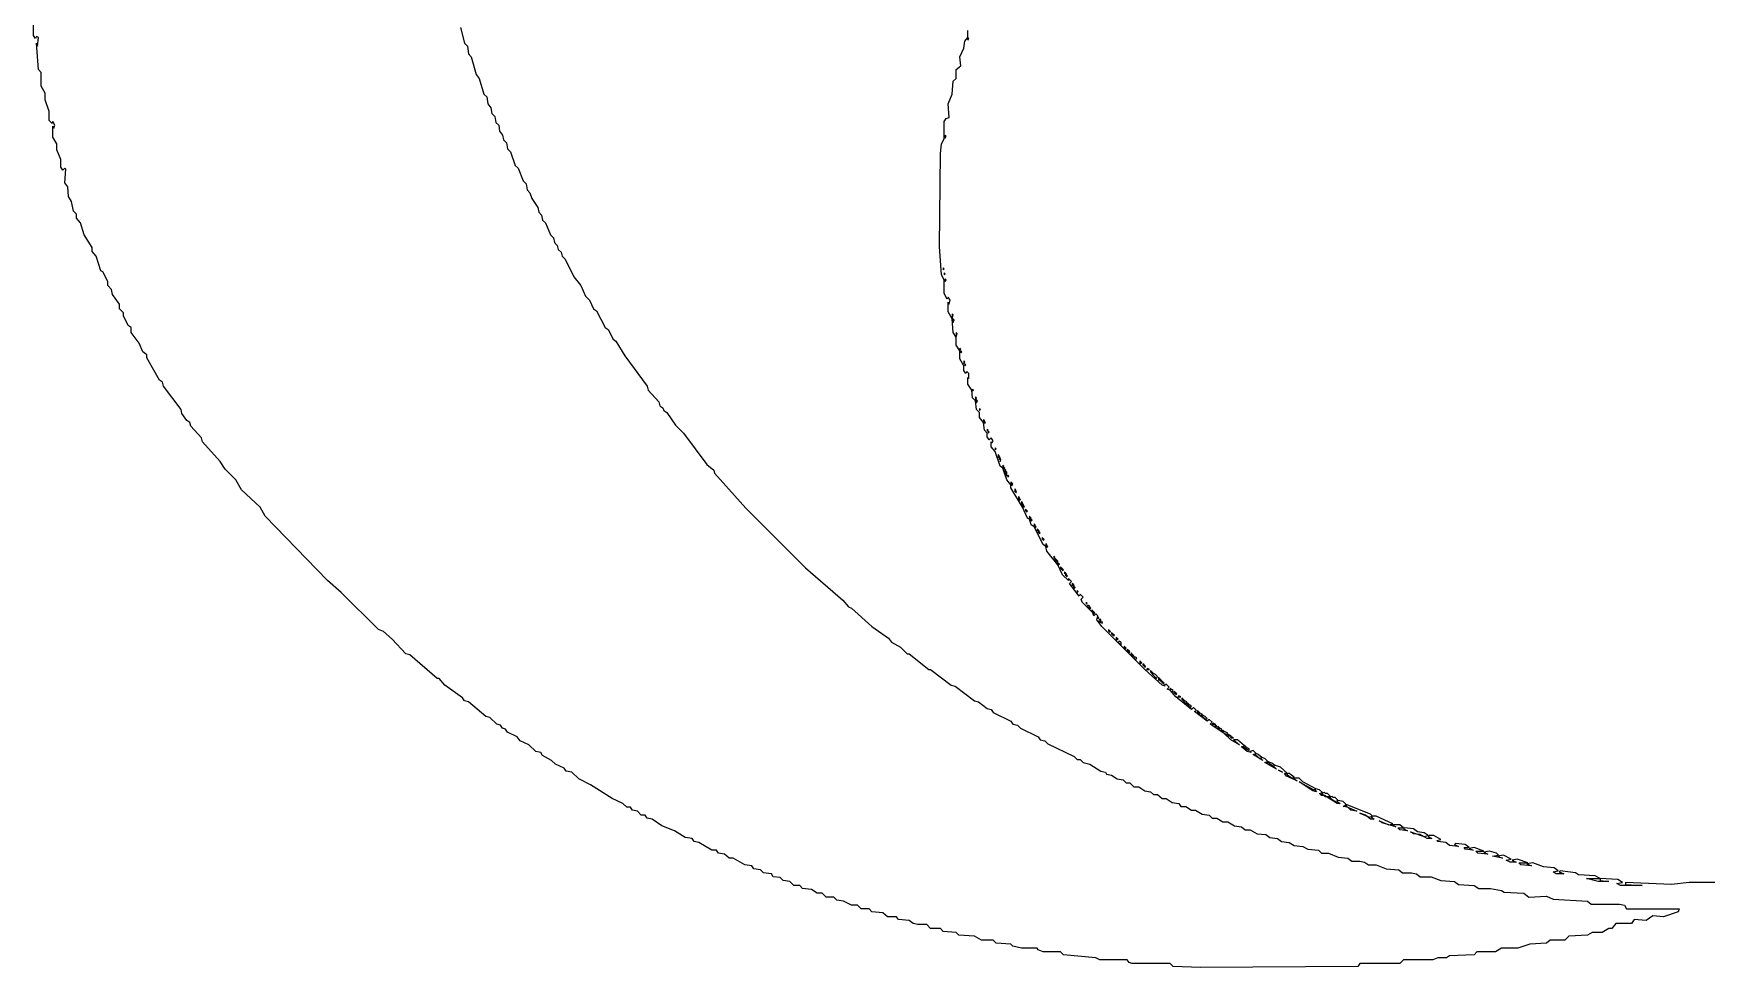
# Model space of a CAD drawing. Extents: x -695846 to 822170, y -413475 to 397179.
# Drawn here: x -532789.6 to -532427.3, y 210562.4 to 210764.8 of the extents above; entities that cross this region are included whole.
import ezdxf

# ---------------------------------------------------------------- set-up
doc = ezdxf.new("R2010")
doc.units = 0
doc.header["$LTSCALE"] = 1000
doc.header["$MEASUREMENT"] = 0

msp = doc.modelspace()

# ---------------------------------------------------------------- linework, layer by layer
at = {"color": 4, "linetype": 'Continuous'}
for points in [[(-532697.14, 210766.04), (-532696.29, 210762.66), (-532695.66, 210762.02), (-532695.44, 210760.33), (-532694.81, 210759.69), (-532693.75, 210755.88), (-532693.11, 210755.04), (-532692.06, 210751.65), (-532691.42, 210751.01), (-532691.21, 210749.53), (-532690.57, 210748.69), (-532690.36, 210747.42), (-532689.73, 210746.78), (-532689.52, 210745.51), (-532688.88, 210744.87), (-532688.67, 210743.6), (-532688.03, 210742.76), (-532687.82, 210741.7), (-532687.19, 210741.06), (-532686.98, 210739.79), (-532686.34, 210739.16), (-532685.28, 210736.2), (-532684.65, 210735.56), (-532683.59, 210732.81), (-532682.95, 210732.17), (-532682.74, 210730.9), (-532682.11, 210730.27), (-532681.68, 210729), (-532680.41, 210727.09), (-532680.2, 210726.04), (-532679.57, 210725.4), (-532679.36, 210724.34), (-532678.72, 210723.71), (-532677.66, 210721.17), (-532677.03, 210720.53), (-532676.82, 210719.47), (-532676.18, 210718.84), (-532675.97, 210717.99), (-532675.33, 210717.36), (-532675.12, 210716.51), (-532674.49, 210715.87), (-532672.58, 210712.06), (-532671.1, 210710.16), (-532670.04, 210707.83), (-532669.2, 210706.98), (-532668.35, 210705.08), (-532667.71, 210704.66), (-532665.81, 210701.06), (-532665.17, 210700.63), (-532664.11, 210698.52), (-532663.48, 210698.09), (-532661.57, 210694.92), (-532656.71, 210688.36), (-532656.49, 210687.51), (-532654.17, 210684.97), (-532653.95, 210684.12), (-532653.32, 210683.7), (-532653.11, 210683.06), (-532652.47, 210682.64), (-532650.57, 210679.89), (-532648.87, 210678.2), (-532643.79, 210671.42), (-532642.31, 210670.15), (-532642.1, 210669.52), (-532635.33, 210661.9), (-532622.41, 210648.98), (-532614.37, 210642), (-532613.1, 210640.52), (-532612.46, 210640.3), (-532608.02, 210636.28), (-532604.42, 210633.74), (-532603.79, 210632.9), (-532601.88, 210631.84), (-532600.4, 210630.36), (-532599.98, 210630.36), (-532595.74, 210626.97), (-532595.32, 210626.97), (-532590.87, 210623.58), (-532590.03, 210623.37), (-532585.79, 210620.2), (-532584.95, 210619.98), (-532583.04, 210618.5), (-532582.19, 210618.29), (-532581.77, 210617.66), (-532577.96, 210615.75), (-532577.54, 210615.12), (-532576.48, 210614.9), (-532575.84, 210614.27), (-532572.03, 210612.36), (-532571.61, 210611.73), (-532570.55, 210611.52), (-532569.92, 210610.88), (-532564.2, 210608.13), (-532563.57, 210607.49), (-532562.93, 210607.49), (-532562.3, 210606.86), (-532560.81, 210606.44), (-532558.49, 210604.95), (-532557.43, 210604.74), (-532557.22, 210604.32), (-532556.16, 210604.11), (-532554.89, 210603.26), (-532553.62, 210603.05), (-532552.98, 210602.41), (-532552.14, 210602.41), (-532551.29, 210601.57), (-532550.23, 210601.57), (-532548.96, 210600.72), (-532547.69, 210600.51), (-532547.06, 210599.87), (-532546.21, 210599.87), (-532545.15, 210599.03), (-532544.3, 210599.03), (-532543.03, 210598.18), (-532541.55, 210597.97), (-532541.13, 210597.33), (-532540.07, 210597.33), (-532538.8, 210596.49), (-532537.95, 210596.49), (-532536.47, 210595.64), (-532534.99, 210595.43), (-532534.35, 210594.79), (-532533.3, 210594.79), (-532532.03, 210593.95), (-532530.97, 210593.95), (-532529.49, 210593.1), (-532528, 210592.89), (-532527.16, 210592.25), (-532526.1, 210592.25), (-532524.62, 210591.41), (-532522.71, 210591.2), (-532521.87, 210590.56), (-532520.17, 210590.35), (-532519.33, 210589.71), (-532517.63, 210589.5), (-532516.57, 210588.87), (-532514.67, 210588.66), (-532513.61, 210588.02), (-532511.28, 210587.81), (-532510.65, 210587.17), (-532509.17, 210587.17), (-532507.05, 210586.33), (-532504.93, 210586.11), (-532504.08, 210585.48), (-532502.39, 210585.48), (-532501.33, 210585.27), (-532500.49, 210584.63), (-532498.79, 210584.63), (-532496.68, 210583.79), (-532493.92, 210583.57), (-532493.08, 210582.94), (-532491.17, 210582.94), (-532490.11, 210582.73), (-532489.27, 210582.09), (-532486.94, 210582.09), (-532484.82, 210581.25), (-532481.86, 210581.03), (-532481.01, 210580.4), (-532477.62, 210580.19), (-532476.57, 210579.55), (-532474.03, 210579.55), (-532471.7, 210579.13), (-532471.06, 210578.71), (-532466.83, 210578.49), (-532465.77, 210577.65), (-532461.96, 210577.86), (-532460.48, 210577.22), (-532453.07, 210576.8), (-532452.22, 210576.17), (-532446.08, 210576.17), (-532445.03, 210575.95), (-532444.6, 210575.11), (-532433.17, 210575.11), (-532433.38, 210574.47), (-532436.56, 210573.41), (-532438.89, 210573.63), (-532440.37, 210572.57), (-532442.91, 210572.78), (-532443.54, 210571.93), (-532446.93, 210571.93), (-532447.78, 210570.87), (-532448.41, 210570.87), (-532449.89, 210570.03), (-532452.01, 210570.03), (-532453.07, 210569.39), (-532457.09, 210569.18), (-532457.94, 210568.33), (-532461.11, 210568.33), (-532461.96, 210567.7), (-532465.56, 210567.49), (-532468.1, 210566.64), (-532471.7, 210566.64), (-532472.97, 210565.79), (-532476.99, 210565.79), (-532477.62, 210565.16), (-532482.92, 210564.95), (-532483.55, 210564.52), (-532485.46, 210564.52), (-532486.52, 210564.1), (-532492.87, 210564.1), (-532493.71, 210563.25), (-532502.39, 210563.25), (-532502.81, 210562.62), (-532536.9, 210562.41), (-532542.82, 210562.62), (-532543.46, 210563.25), (-532551.71, 210563.25), (-532552.35, 210563.47), (-532552.77, 210564.1), (-532558.7, 210564.1), (-532559.54, 210564.52), (-532566.53, 210565.16), (-532567.17, 210565.79), (-532570.98, 210565.79), (-532572.03, 210566.22), (-532572.25, 210566.64), (-532575.63, 210566.64), (-532577.54, 210567.06), (-532577.96, 210567.49), (-532581.14, 210567.7), (-532581.77, 210568.33), (-532584.31, 210568.33), (-532585.79, 210569.18), (-532589.18, 210569.39), (-532589.82, 210570.03), (-532592.57, 210570.24), (-532593.2, 210570.87), (-532595.32, 210570.87), (-532596.17, 210571.72), (-532598.07, 210571.72), (-532599.13, 210571.93), (-532599.98, 210572.57), (-532602.3, 210572.78), (-532602.73, 210573.41), (-532604.63, 210573.41), (-532605.69, 210574.26), (-532608.02, 210574.47), (-532608.65, 210575.11), (-532610.35, 210575.11), (-532611.19, 210575.95), (-532612.46, 210575.95), (-532614.16, 210576.8), (-532615.64, 210577.01), (-532616.28, 210577.65), (-532617.97, 210577.65), (-532618.82, 210578.49), (-532619.87, 210578.49), (-532621.14, 210579.34), (-532623.05, 210579.55), (-532623.68, 210580.19), (-532624.95, 210580.19), (-532625.8, 210581.03), (-532627.28, 210581.25), (-532627.92, 210581.88), (-532629.4, 210582.09), (-532629.82, 210582.73), (-532631.52, 210582.94), (-532632.15, 210583.57), (-532633.63, 210583.79), (-532634.06, 210584.42), (-532635.54, 210584.63), (-532638.08, 210586.11), (-532638.92, 210586.11), (-532639.98, 210586.96), (-532641.25, 210587.17), (-532641.68, 210587.81), (-532642.74, 210587.81), (-532645.49, 210589.5), (-532646.55, 210589.71), (-532646.97, 210590.35), (-532648.45, 210590.56), (-532650.78, 210592.04), (-532653.53, 210593.1), (-532655.65, 210594.58), (-532656.71, 210594.79), (-532657.13, 210595.43), (-532657.98, 210595.43), (-532658.82, 210596.28), (-532659.88, 210596.49), (-532660.3, 210597.12), (-532661.15, 210597.12), (-532662, 210597.97), (-532664.33, 210599.03), (-532668.98, 210601.99), (-532671.52, 210603.26), (-532673.01, 210604.74), (-532674.28, 210604.95), (-532674.7, 210605.59), (-532676.6, 210606.44), (-532677.45, 210607.28), (-532679.36, 210608.34), (-532679.78, 210608.98), (-532680.84, 210609.19), (-532682.32, 210610.67), (-532684.22, 210611.52), (-532684.86, 210612.36), (-532686.98, 210613.42), (-532687.4, 210614.06), (-532688.03, 210614.27), (-532688.46, 210614.9), (-532689.3, 210615.12), (-532690.79, 210616.6), (-532691.63, 210616.81), (-532695.44, 210619.98), (-532696.29, 210620.2), (-532696.71, 210620.83), (-532700.52, 210623.58), (-532701.79, 210625.06), (-532702.22, 210625.06), (-532708.14, 210630.14), (-532708.99, 210630.36), (-532711.95, 210633.53), (-532713.86, 210635.22), (-532714.92, 210635.65), (-532722.96, 210643.69), (-532725.93, 210646.23), (-532739.47, 210660.2), (-532740.53, 210662.11), (-532744.55, 210665.92), (-532745.82, 210668.04), (-532748.15, 210670.36), (-532749.21, 210672.06), (-532753.02, 210676.29), (-532753.23, 210677.14), (-532755.56, 210679.68), (-532755.77, 210680.52), (-532756.41, 210680.95), (-532757.47, 210682.43), (-532757.68, 210683.28), (-532761.49, 210688.36), (-532761.7, 210689.2), (-532762.33, 210689.63), (-532765.09, 210694.5), (-532765.09, 210695.13), (-532765.93, 210695.77), (-532766.78, 210697.67), (-532768.47, 210700), (-532768.47, 210701.06), (-532769.11, 210701.48), (-532770.17, 210703.6), (-532770.17, 210704.23), (-532771.01, 210705.08), (-532771.01, 210706.14), (-532772.49, 210708.25), (-532772.71, 210709.31), (-532773.55, 210710.16), (-532773.55, 210711.01), (-532774.61, 210713.12), (-532775.04, 210713.33), (-532776.09, 210716.51), (-532776.94, 210717.57), (-532776.94, 210718.41), (-532778.63, 210721.17), (-532779.48, 210723.71), (-532780.33, 210724.77), (-532780.33, 210725.61), (-532780.96, 210726.25), (-532781.39, 210728.36), (-532782.02, 210729.42), (-532782.23, 210731.54), (-532782.87, 210732.39), (-532782.66, 210735.35), (-532782.87, 210735.56), (-532783.29, 210735.14), (-532783.71, 210735.77), (-532783.71, 210737.47), (-532784.56, 210739.58), (-532784.56, 210740.85), (-532785.41, 210742.33), (-532785.41, 210744.66), (-532785.2, 210744.24), (-532784.98, 210744.87), (-532785.41, 210745.72), (-532785.62, 210745.3), (-532786.25, 210745.93), (-532786.25, 210747.84), (-532787.1, 210750.38), (-532787.1, 210751.86), (-532787.95, 210753.34), (-532787.95, 210756.31), (-532788.58, 210756.94), (-532789.01, 210762.66), (-532788.79, 210762.02), (-532788.58, 210763.93), (-532789.01, 210764.14), (-532789.22, 210763.71), (-532789.64, 210764.35), (-532789.64, 210768.58)], [(-532423.65, 210580.82), (-532431.06, 210580.82), (-532434.87, 210580.4), (-532444.81, 210580.82), (-532444.81, 210580.4), (-532441.22, 210580.19), (-532445.87, 210580.19), (-532446.72, 210580.61), (-532445.45, 210580.82), (-532446.51, 210581.46), (-532450.32, 210581.67), (-532450.32, 210581.25), (-532448.41, 210581.03), (-532450.74, 210581.03), (-532453.28, 210581.67), (-532450.32, 210581.67), (-532451.38, 210582.3), (-532454.97, 210582.52), (-532455.61, 210582.94), (-532459, 210583.36), (-532459.21, 210583.15), (-532458.15, 210582.73), (-532459.84, 210582.73), (-532460.48, 210583.15), (-532459.42, 210583.36), (-532460.27, 210584), (-532462.6, 210584.21), (-532464.92, 210585.06), (-532466.19, 210584.84), (-532465.14, 210584.42), (-532467.46, 210584.63), (-532467.89, 210585.06), (-532465.98, 210585.06), (-532468.31, 210585.9), (-532469.37, 210585.69), (-532468.52, 210585.27), (-532469.79, 210585.27), (-532470.64, 210585.69), (-532469.58, 210585.9), (-532471.27, 210586.75), (-532472.54, 210586.54), (-532471.49, 210586.11), (-532473.6, 210586.54), (-532472.33, 210586.75), (-532472.76, 210587.17), (-532474.24, 210587.6), (-532475.51, 210587.38), (-532474.66, 210586.96), (-532476.78, 210587.17), (-532477.2, 210587.6), (-532475.51, 210587.6), (-532477.62, 210588.44), (-532478.68, 210588.23), (-532477.84, 210587.81), (-532479.53, 210588.02), (-532479.74, 210588.44), (-532478.68, 210588.44), (-532479.53, 210589.08), (-532481.65, 210589.29), (-532481.86, 210589.08), (-532481.01, 210588.66), (-532482.92, 210588.87), (-532483.76, 210589.5), (-532485.46, 210589.71), (-532485.67, 210589.93), (-532484.82, 210590.14), (-532486.3, 210590.98), (-532487.36, 210590.98), (-532487.57, 210590.77), (-532486.73, 210590.35), (-532487.79, 210590.35), (-532489.27, 210591.2), (-532490.75, 210591.41), (-532491.38, 210591.83), (-532488.42, 210590.77), (-532487.57, 210590.98), (-532488.42, 210591.62), (-532489.9, 210591.83), (-532490.75, 210592.47), (-532492.65, 210592.68), (-532492.87, 210592.47), (-532492.02, 210592.04), (-532493.71, 210592.25), (-532494.14, 210592.68), (-532492.87, 210592.68), (-532493.71, 210593.31), (-532495.41, 210593.31), (-532494.56, 210592.89), (-532497.52, 210593.74), (-532498.16, 210594.16), (-532496.04, 210593.31), (-532495.19, 210593.52), (-532498.79, 210595.22), (-532499.64, 210595.22), (-532499.85, 210595.01), (-532499.22, 210594.58), (-532500.06, 210594.58), (-532501.12, 210595.43), (-532502.39, 210595.85), (-532500.27, 210595.01), (-532499.64, 210595.22), (-532500.06, 210595.64), (-532505.35, 210597.76), (-532505.35, 210597.33), (-532503.03, 210596.28), (-532504.3, 210596.49), (-532504.93, 210597.12), (-532505.99, 210597.33), (-532505.35, 210597.76), (-532505.99, 210598.39), (-532507.05, 210598.6), (-532507.26, 210598.39), (-532506.62, 210597.97), (-532507.26, 210597.97), (-532510.01, 210599.66), (-532510.65, 210599.66), (-532511.07, 210600.09), (-532510.44, 210600.3), (-532511.07, 210600.93), (-532511.92, 210601.14), (-532512.13, 210600.93), (-532511.71, 210600.51), (-532512.55, 210600.72), (-532515.52, 210602.63), (-532512.34, 210600.93), (-532511.92, 210601.14), (-532514.67, 210602.63), (-532515.52, 210603.47), (-532516.79, 210603.47), (-532515.94, 210602.84), (-532518.27, 210603.9), (-532518.69, 210604.53), (-532518.06, 210604.53), (-532519.54, 210605.8), (-532520.81, 210606.22), (-532521.02, 210606.01), (-532520.38, 210605.38), (-532522.92, 210606.86), (-532522.29, 210607.07), (-532522.92, 210607.71), (-532523.56, 210607.92), (-532523.77, 210607.71), (-532523.35, 210607.28), (-532525.46, 210608.55), (-532524.83, 210608.76), (-532525.46, 210609.4), (-532526.1, 210609.19), (-532525.89, 210608.98), (-532526.73, 210609.19), (-532528, 210610.25), (-532527.37, 210610.46), (-532528.85, 210611.73), (-532529.7, 210611.73), (-532528.43, 210610.67), (-532530.33, 210611.73), (-532531.81, 210613.21), (-532534.78, 210615.12), (-532534.35, 210615.54), (-532534.99, 210616.17), (-532535.41, 210615.75), (-532538.17, 210617.87), (-532537.74, 210618.08), (-532538.38, 210618.71), (-532538.8, 210618.29), (-532542.19, 210621.04), (-532543.46, 210622.52), (-532544.09, 210622.74), (-532543.67, 210623.16), (-532544.3, 210623.79), (-532544.73, 210623.58), (-532544.52, 210623.37), (-532545.15, 210623.58), (-532548.96, 210626.97), (-532558.27, 210636.28), (-532559.33, 210637.76), (-532559.12, 210638.61), (-532559.54, 210639.03), (-532559.97, 210638.61), (-532560.18, 210639.25), (-532562.51, 210641.58), (-532562.72, 210642.21), (-532562.3, 210642.63), (-532562.93, 210643.27), (-532563.14, 210642.85), (-532565.26, 210645.6), (-532564.84, 210646.02), (-532565.47, 210646.66), (-532565.47, 210646.23), (-532566.74, 210647.5), (-532567.8, 210649.62), (-532570.13, 210652.58), (-532570.34, 210653.64), (-532570.98, 210654.06), (-532572.88, 210657.87), (-532573.52, 210658.3), (-532573.94, 210659.57), (-532574.36, 210659.78), (-532575.42, 210662.11), (-532577.96, 210666.34), (-532577.96, 210666.98), (-532578.81, 210668.04), (-532579.65, 210670.58), (-532580.29, 210671), (-532581.35, 210674.17), (-532582.19, 210675.23), (-532582.19, 210676.29), (-532581.98, 210676.08), (-532581.77, 210676.5), (-532582.19, 210677.14), (-532582.62, 210676.71), (-532583.04, 210677.35), (-532583.04, 210678.2), (-532583.68, 210678.83), (-532583.89, 210680.52), (-532584.73, 210681.58), (-532584.73, 210682.64), (-532585.37, 210683.28), (-532585.58, 210685.18), (-532586.22, 210685.82), (-532586.43, 210687.51), (-532587.27, 210688.78), (-532587.27, 210690.26), (-532587.06, 210690.05), (-532587.06, 210691.11), (-532587.49, 210691.53), (-532587.7, 210691.11), (-532588.12, 210691.74), (-532588.12, 210692.8), (-532588.97, 210694.28), (-532588.97, 210695.98), (-532589.82, 210697.25), (-532589.82, 210698.94), (-532590.45, 210700), (-532590.66, 210702.96), (-532591.51, 210704.44), (-532591.51, 210706.56), (-532591.3, 210706.14), (-532591.09, 210706.98), (-532591.51, 210707.62), (-532591.72, 210707.2), (-532592.36, 210708.47), (-532592.36, 210711.43), (-532592.99, 210712.49), (-532593.41, 210718.63), (-532593.2, 210738.74), (-532592.99, 210740.85), (-532592.36, 210741.91), (-532592.36, 210745.72), (-532591.93, 210746.36), (-532591.3, 210746.57), (-532591.51, 210749.53), (-532590.66, 210751.65), (-532590.45, 210754.4), (-532589.82, 210755.04), (-532589.82, 210756.94), (-532588.76, 210757.79), (-532588.97, 210759.69), (-532588.12, 210761.6), (-532587.91, 210763.08), (-532587.27, 210763.93), (-532587.27, 210765.41)], [(-532587.06, 210763.71), (-532587.27, 210763.93), (-532587.27, 210763.29), (-532587.06, 210763.71)], [(-532591.93, 210742.55), (-532592.14, 210742.76), (-532592.14, 210742.12), (-532591.93, 210742.55)], [(-532592.36, 210713.76), (-532592.57, 210713.97), (-532592.57, 210713.55), (-532592.36, 210713.76)], [(-532592.14, 210712.7), (-532592.36, 210712.91), (-532592.36, 210712.49), (-532592.14, 210712.7)], [(-532591.93, 210711.43), (-532592.14, 210711.64), (-532592.14, 210711.01), (-532591.93, 210711.43)], [(-532590.45, 210703.81), (-532590.66, 210704.02), (-532590.66, 210702.96), (-532590.45, 210703.81)], [(-532590.24, 210702.75), (-532590.45, 210702.96), (-532590.45, 210702.12), (-532590.24, 210702.75)], [(-532589.6, 210699.79), (-532589.82, 210700), (-532589.82, 210699.15), (-532589.6, 210699.79)], [(-532588.76, 210696.4), (-532588.97, 210696.61), (-532588.97, 210695.98), (-532588.76, 210696.4)], [(-532588.55, 210695.77), (-532588.76, 210695.98), (-532588.76, 210695.55), (-532588.55, 210695.77)], [(-532587.91, 210693.65), (-532588.12, 210693.86), (-532588.12, 210693.22), (-532587.91, 210693.65)], [(-532587.7, 210693.01), (-532587.91, 210693.22), (-532587.91, 210692.8), (-532587.7, 210693.01)], [(-532586, 210687.51), (-532586.22, 210687.72), (-532586.22, 210687.3), (-532586, 210687.51)], [(-532585.37, 210685.82), (-532585.58, 210686.03), (-532585.58, 210685.18), (-532585.37, 210685.82)], [(-532585.16, 210685.18), (-532585.37, 210685.39), (-532585.37, 210684.76), (-532585.16, 210685.18)], [(-532584.52, 210683.28), (-532584.73, 210683.49), (-532584.73, 210683.06), (-532584.52, 210683.28)], [(-532583.68, 210680.95), (-532583.89, 210681.16), (-532583.89, 210680.52), (-532583.68, 210680.95)], [(-532583.46, 210680.52), (-532583.68, 210680.74), (-532583.68, 210680.31), (-532583.46, 210680.52)], [(-532582.83, 210678.83), (-532583.04, 210679.04), (-532583.04, 210678.62), (-532582.83, 210678.83)], [(-532582.62, 210678.41), (-532582.83, 210678.62), (-532582.83, 210678.2), (-532582.62, 210678.41)], [(-532581.14, 210674.81), (-532581.35, 210675.02), (-532581.35, 210674.6), (-532581.14, 210674.81)], [(-532580.5, 210673.33), (-532580.71, 210673.54), (-532580.71, 210672.9), (-532580.5, 210673.33)], [(-532580.29, 210672.9), (-532580.5, 210673.12), (-532580.5, 210672.48), (-532580.29, 210672.9)], [(-532580.08, 210672.48), (-532580.29, 210672.69), (-532580.29, 210672.06), (-532580.08, 210672.48)], [(-532579.44, 210671), (-532579.65, 210671.21), (-532579.65, 210670.79), (-532579.44, 210671)], [(-532579.23, 210670.58), (-532579.44, 210670.79), (-532579.44, 210670.36), (-532579.23, 210670.58)], [(-532579.02, 210670.15), (-532579.23, 210670.36), (-532579.23, 210669.73), (-532579.02, 210670.15)], [(-532578.81, 210669.73), (-532579.02, 210669.94), (-532579.23, 210669.52), (-532578.81, 210668.88), (-532578.81, 210669.73)], [(-532578.38, 210668.88), (-532578.6, 210669.09), (-532578.6, 210668.67), (-532578.38, 210668.88)], [(-532577.75, 210667.4), (-532577.96, 210667.61), (-532577.96, 210667.19), (-532577.75, 210667.4)], [(-532577.54, 210667.19), (-532577.75, 210667.4), (-532577.75, 210666.76), (-532577.54, 210667.19)], [(-532576.9, 210665.92), (-532577.11, 210666.13), (-532577.11, 210665.49), (-532576.9, 210665.92)], [(-532576.69, 210665.49), (-532576.9, 210665.71), (-532576.9, 210665.28), (-532576.69, 210665.49)], [(-532576.06, 210664.22), (-532576.27, 210664.44), (-532576.27, 210663.8), (-532576.06, 210664.22)], [(-532575.84, 210663.8), (-532576.06, 210664.01), (-532576.06, 210663.59), (-532575.84, 210663.8)], [(-532575.42, 210663.17), (-532575.63, 210663.38), (-532575.63, 210662.74), (-532575.42, 210663.17)], [(-532575.21, 210662.74), (-532575.42, 210662.95), (-532575.42, 210662.32), (-532575.21, 210662.74)], [(-532575, 210662.32), (-532575.21, 210662.53), (-532575.21, 210662.11), (-532575, 210662.32)], [(-532574.57, 210661.47), (-532574.79, 210661.68), (-532574.79, 210661.26), (-532574.57, 210661.47)], [(-532574.36, 210661.26), (-532574.57, 210661.47), (-532574.57, 210661.05), (-532574.36, 210661.26)], [(-532573.73, 210659.99), (-532573.94, 210660.2), (-532573.94, 210659.78), (-532573.73, 210659.99)], [(-532573.52, 210659.78), (-532573.73, 210659.99), (-532573.73, 210659.36), (-532573.52, 210659.78)], [(-532573.3, 210659.36), (-532573.52, 210659.57), (-532573.52, 210659.14), (-532573.3, 210659.36)], [(-532572.67, 210658.3), (-532572.88, 210658.51), (-532572.88, 210658.09), (-532572.67, 210658.3)], [(-532572.46, 210657.87), (-532572.67, 210658.09), (-532572.67, 210657.66), (-532572.46, 210657.87)], [(-532572.03, 210657.24), (-532572.25, 210657.45), (-532572.25, 210657.03), (-532572.03, 210657.24)], [(-532571.82, 210657.03), (-532572.03, 210657.24), (-532572.03, 210656.6), (-532571.82, 210657.03)], [(-532571.61, 210656.6), (-532571.82, 210656.82), (-532571.82, 210656.39), (-532571.61, 210656.6)], [(-532570.98, 210655.33), (-532571.19, 210655.55), (-532571.19, 210655.12), (-532570.98, 210655.33)], [(-532570.76, 210655.12), (-532570.98, 210655.33), (-532570.98, 210654.91), (-532570.76, 210655.12)], [(-532570.13, 210654.06), (-532570.34, 210654.28), (-532570.34, 210653.64), (-532570.13, 210654.06)], [(-532569.92, 210653.64), (-532570.13, 210653.85), (-532570.13, 210653.43), (-532569.92, 210653.64)], [(-532568.44, 210651.31), (-532568.65, 210651.52), (-532568.65, 210651.1), (-532568.44, 210651.31)], [(-532568.22, 210650.89), (-532568.44, 210651.1), (-532568.44, 210650.68), (-532568.22, 210650.89)], [(-532568.01, 210650.68), (-532568.22, 210650.89), (-532568.22, 210650.47), (-532568.01, 210650.68)], [(-532567.8, 210650.47), (-532568.01, 210650.68), (-532568.22, 210650.25), (-532567.8, 210649.83), (-532567.8, 210650.47)], [(-532567.38, 210649.83), (-532567.59, 210650.04), (-532567.59, 210649.62), (-532567.38, 210649.83)], [(-532566.95, 210648.98), (-532567.17, 210649.2), (-532567.17, 210648.77), (-532566.95, 210648.98)], [(-532566.74, 210648.77), (-532566.95, 210648.98), (-532566.95, 210648.56), (-532566.74, 210648.77)], [(-532566.53, 210648.56), (-532566.74, 210648.77), (-532566.74, 210648.35), (-532566.53, 210648.56)], [(-532566.11, 210647.93), (-532566.32, 210648.14), (-532566.32, 210647.71), (-532566.11, 210647.93)], [(-532565.9, 210647.71), (-532566.11, 210647.93), (-532566.11, 210647.29), (-532565.9, 210647.71)], [(-532565.68, 210647.29), (-532565.9, 210647.5), (-532565.9, 210647.08), (-532565.68, 210647.29)], [(-532564.41, 210645.39), (-532564.63, 210645.6), (-532564.63, 210645.17), (-532564.41, 210645.39)], [(-532564.2, 210645.17), (-532564.41, 210645.39), (-532564.41, 210644.75), (-532564.2, 210645.17)], [(-532563.99, 210644.75), (-532564.2, 210644.96), (-532564.2, 210644.54), (-532563.99, 210644.75)], [(-532563.36, 210643.9), (-532563.57, 210644.12), (-532563.57, 210643.69), (-532563.36, 210643.9)], [(-532561.45, 210641.36), (-532561.66, 210641.58), (-532561.66, 210641.15), (-532561.45, 210641.36)], [(-532560.81, 210640.73), (-532561.24, 210640.94), (-532561.45, 210640.73), (-532561.03, 210640.3), (-532560.81, 210640.73)], [(-532560.6, 210640.3), (-532560.81, 210640.52), (-532560.81, 210640.09), (-532560.6, 210640.3)], [(-532560.18, 210639.67), (-532560.39, 210639.88), (-532560.39, 210639.46), (-532560.18, 210639.67)], [(-532559.97, 210639.46), (-532560.18, 210639.67), (-532560.18, 210639.25), (-532559.97, 210639.46)], [(-532559.76, 210639.25), (-532559.97, 210639.46), (-532559.97, 210639.03), (-532559.76, 210639.25)], [(-532558.91, 210638.19), (-532559.12, 210638.4), (-532559.12, 210637.98), (-532558.91, 210638.19)], [(-532558.49, 210637.76), (-532558.7, 210637.98), (-532558.91, 210637.55), (-532558.49, 210637.13), (-532558.49, 210637.76)], [(-532558.06, 210637.13), (-532558.27, 210637.34), (-532558.27, 210636.92), (-532558.06, 210637.13)], [(-532556.58, 210635.44), (-532556.79, 210635.65), (-532556.79, 210635.22), (-532556.58, 210635.44)], [(-532556.37, 210635.22), (-532556.58, 210635.44), (-532556.58, 210635.01), (-532556.37, 210635.22)], [(-532555.95, 210634.8), (-532556.16, 210635.01), (-532556.16, 210634.59), (-532555.95, 210634.8)], [(-532555.73, 210634.59), (-532555.95, 210634.8), (-532555.95, 210634.38), (-532555.73, 210634.59)], [(-532555.52, 210634.38), (-532555.73, 210634.59), (-532555.73, 210634.17), (-532555.52, 210634.38)], [(-532554.89, 210633.74), (-532555.1, 210633.95), (-532555.1, 210633.32), (-532554.68, 210633.53), (-532554.89, 210633.74)], [(-532554.04, 210632.9), (-532554.46, 210633.11), (-532554.68, 210632.9), (-532554.04, 210632.26), (-532554.04, 210632.9)], [(-532553.19, 210631.84), (-532553.41, 210632.05), (-532553.41, 210631.63), (-532553.19, 210631.84)], [(-532552.98, 210631.63), (-532553.19, 210631.84), (-532553.19, 210631.41), (-532552.98, 210631.63)], [(-532552.56, 210631.2), (-532552.77, 210631.41), (-532552.77, 210630.99), (-532552.56, 210631.2)], [(-532552.35, 210630.99), (-532552.56, 210631.2), (-532552.56, 210630.78), (-532552.35, 210630.99)], [(-532552.14, 210630.78), (-532552.35, 210630.99), (-532552.35, 210630.57), (-532552.14, 210630.78)], [(-532551.71, 210630.36), (-532551.92, 210630.57), (-532551.92, 210630.14), (-532551.71, 210630.36)], [(-532551.5, 210630.14), (-532551.71, 210630.36), (-532551.71, 210629.93), (-532551.5, 210630.14)], [(-532551.29, 210629.93), (-532551.5, 210630.14), (-532551.5, 210629.72), (-532551.29, 210629.93)], [(-532550.65, 210629.51), (-532551.08, 210629.72), (-532551.29, 210629.51), (-532550.87, 210629.09), (-532550.65, 210629.51)], [(-532549.81, 210628.66), (-532550.02, 210628.87), (-532550.02, 210628.24), (-532549.6, 210628.45), (-532549.81, 210628.66)], [(-532549.17, 210628.03), (-532549.38, 210628.24), (-532549.38, 210627.82), (-532549.17, 210628.03)], [(-532548.96, 210627.82), (-532549.17, 210628.03), (-532549.17, 210627.6), (-532548.96, 210627.82)], [(-532548.75, 210627.6), (-532548.96, 210627.82), (-532548.96, 210627.39), (-532548.75, 210627.6)], [(-532547.9, 210626.97), (-532548.33, 210627.18), (-532548.54, 210626.97), (-532547.9, 210626.97)], [(-532547.48, 210626.55), (-532547.69, 210626.76), (-532547.69, 210626.33), (-532547.48, 210626.55)], [(-532547.27, 210626.33), (-532547.48, 210626.55), (-532547.48, 210626.12), (-532547.27, 210626.33)], [(-532547.06, 210626.12), (-532547.27, 210626.33), (-532547.27, 210625.91), (-532547.06, 210626.12)], [(-532546.63, 210625.91), (-532547.06, 210626.12), (-532547.27, 210625.91), (-532546.42, 210625.06), (-532546.21, 210625.49), (-532546.63, 210625.91)], [(-532545.79, 210625.06), (-532546, 210625.28), (-532546, 210624.64), (-532545.57, 210624.85), (-532545.79, 210625.06)], [(-532545.36, 210624.64), (-532545.57, 210624.85), (-532545.57, 210624.43), (-532545.36, 210624.64)], [(-532545.15, 210624.43), (-532545.36, 210624.64), (-532545.36, 210624.22), (-532545.15, 210624.43)], [(-532544.94, 210624.22), (-532545.15, 210624.43), (-532545.15, 210624.01), (-532544.94, 210624.22)], [(-532544.73, 210624.01), (-532544.94, 210624.22), (-532544.94, 210623.79), (-532544.73, 210624.01)], [(-532543.25, 210622.74), (-532543.46, 210622.95), (-532543.46, 210622.52), (-532543.25, 210622.74)], [(-532542.82, 210622.52), (-532543.25, 210622.74), (-532543.46, 210622.52), (-532543.03, 210622.1), (-532542.82, 210622.52)], [(-532542.4, 210622.1), (-532542.61, 210622.31), (-532542.61, 210621.89), (-532542.4, 210622.1)], [(-532542.19, 210621.89), (-532542.4, 210622.1), (-532542.4, 210621.68), (-532542.19, 210621.89)], [(-532541.98, 210621.68), (-532542.19, 210621.89), (-532542.19, 210621.47), (-532541.98, 210621.68)], [(-532541.13, 210621.04), (-532541.55, 210621.25), (-532541.76, 210621.04), (-532541.13, 210621.04)], [(-532540.71, 210620.62), (-532540.92, 210620.83), (-532540.92, 210620.41), (-532540.71, 210620.62)], [(-532540.49, 210620.41), (-532540.71, 210620.62), (-532540.71, 210620.2), (-532540.49, 210620.41)], [(-532540.28, 210620.2), (-532540.49, 210620.41), (-532540.49, 210619.98), (-532540.28, 210620.2)], [(-532539.86, 210619.98), (-532540.28, 210620.2), (-532540.49, 210619.98), (-532539.86, 210619.56), (-532539.86, 210619.98)], [(-532539.44, 210619.56), (-532539.65, 210619.77), (-532539.65, 210619.35), (-532539.44, 210619.56)], [(-532539.22, 210619.35), (-532539.44, 210619.56), (-532539.44, 210619.14), (-532539.22, 210619.35)], [(-532538.8, 210619.14), (-532539.22, 210619.35), (-532539.44, 210619.14), (-532539.01, 210618.71), (-532538.8, 210619.14)], [(-532537.32, 210617.87), (-532537.53, 210618.08), (-532537.53, 210617.66), (-532537.32, 210617.87)], [(-532537.11, 210617.66), (-532537.32, 210617.87), (-532537.32, 210617.44), (-532537.11, 210617.66)], [(-532536.9, 210617.44), (-532537.11, 210617.66), (-532537.11, 210617.23), (-532536.9, 210617.44)], [(-532536.47, 210617.23), (-532536.68, 210617.44), (-532536.68, 210617.02), (-532536.47, 210617.23)], [(-532536.26, 210617.02), (-532536.47, 210617.23), (-532536.47, 210616.81), (-532536.26, 210617.02)], [(-532535.84, 210616.81), (-532536.26, 210617.02), (-532536.47, 210616.81), (-532535.63, 210616.17), (-532535.41, 210616.39), (-532535.84, 210616.81)], [(-532533.72, 210615.12), (-532534.14, 210615.33), (-532534.35, 210615.12), (-532533.72, 210615.12)], [(-532533.51, 210614.9), (-532533.72, 210615.12), (-532533.72, 210614.69), (-532533.51, 210614.9)], [(-532533.3, 210614.69), (-532533.51, 210614.9), (-532533.51, 210614.48), (-532533.3, 210614.69)], [(-532532.87, 210614.48), (-532533.08, 210614.69), (-532533.08, 210614.27), (-532532.87, 210614.48)], [(-532532.66, 210614.27), (-532532.87, 210614.48), (-532532.87, 210614.06), (-532532.66, 210614.27)], [(-532532.24, 210614.06), (-532532.66, 210614.27), (-532532.87, 210614.06), (-532532.24, 210613.63), (-532532.24, 210614.06)], [(-532531.81, 210613.63), (-532532.03, 210613.84), (-532532.03, 210613.42), (-532531.81, 210613.63)], [(-532531.39, 210613.42), (-532531.81, 210613.63), (-532532.03, 210613.42), (-532531.18, 210612.79), (-532530.97, 210613.21), (-532531.39, 210613.42)], [(-532530.76, 210612.79), (-532530.97, 210613), (-532530.97, 210612.57), (-532530.76, 210612.79)], [(-532530.33, 210612.57), (-532530.76, 210612.79), (-532530.97, 210612.57), (-532530.33, 210612.57)], [(-532530.12, 210612.36), (-532530.33, 210612.57), (-532530.33, 210612.15), (-532530.12, 210612.36)], [(-532529.7, 210612.15), (-532530.12, 210612.36), (-532530.33, 210612.15), (-532529.7, 210612.15)], [(-532526.95, 210610.25), (-532527.37, 210610.46), (-532527.58, 210610.25), (-532526.95, 210609.82), (-532526.95, 210610.25)], [(-532526.31, 210609.82), (-532526.73, 210610.03), (-532526.95, 210609.82), (-532526.31, 210609.4), (-532526.31, 210609.82)], [(-532524.41, 210608.55), (-532524.83, 210608.76), (-532525.04, 210608.55), (-532523.98, 210607.71), (-532523.56, 210607.92), (-532524.41, 210608.55)], [(-532521.87, 210606.86), (-532522.29, 210607.07), (-532522.5, 210606.86), (-532521.87, 210606.86)], [(-532521.44, 210606.65), (-532521.87, 210606.86), (-532522.08, 210606.65), (-532521.02, 210606.01), (-532520.81, 210606.22), (-532521.44, 210606.65)], [(-532519.96, 210605.17), (-532519.11, 210604.74), (-532519.96, 210605.17)], [(-532517.42, 210604.32), (-532517.63, 210604.53), (-532518.27, 210604.32), (-532517, 210603.47), (-532516.57, 210603.68), (-532517.42, 210604.32)], [(-532509.8, 210600.09), (-532510.01, 210600.3), (-532510.65, 210600.09), (-532509.8, 210599.45), (-532508.74, 210599.45), (-532509.38, 210600.09), (-532509.8, 210600.09)], [(-532508.11, 210599.24), (-532508.32, 210599.45), (-532508.95, 210599.24), (-532507.68, 210598.39), (-532507.05, 210598.6), (-532507.68, 210599.24), (-532508.11, 210599.24)]]:
    msp.add_lwpolyline(points, dxfattribs=at)

doc.saveas('drawing.dxf')
